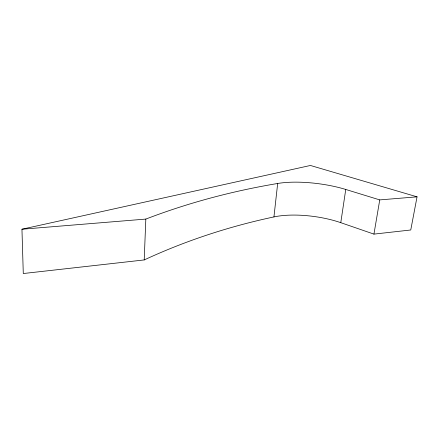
<?xml version="1.0" encoding="UTF-8"?>
<svg xmlns="http://www.w3.org/2000/svg" width="439" height="439" viewBox="0 0 439 439"><rect width="100%" height="100%" fill="white"/><g stroke="black" fill="none" stroke-linecap="round" stroke-linejoin="round"><path stroke-width="0.66" d="M144.206 259.937L145.83 219.077C188.408 202.725 232.703 190.998 277.673 183.475A55.177 15.947 7.3 0 1 345.751 189.461L379.746 199.899L417.05 196.837L410.756 229.987L373.946 234.119L340.779 222.677A54.096 18.361 7.6 0 0 273.941 216.921C229.279 226.398 185.62 240.704 144.206 259.937L23.283 273.53L21.95 229.229L310.428 165.47L417.05 196.837M273.941 216.921L277.673 183.475M340.779 222.677L345.751 189.461M373.946 234.119L379.746 199.899M21.95 229.229L145.83 219.077"/></g></svg>
